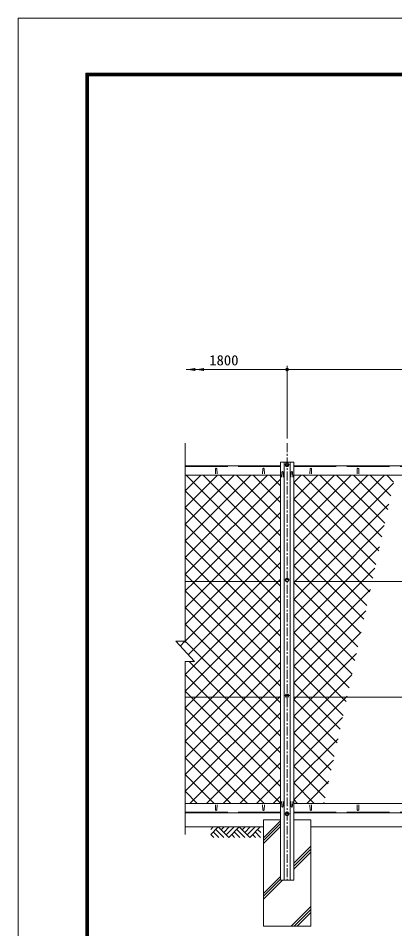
# Model space of a CAD drawing. Units: millimetres, scale not verified. Extents: x -4455 to 4455, y -3150 to 3150.
# Drawn here: x -4455 to -2861, y -707 to 3150 of the extents above; entities that cross this region are included whole.
import ezdxf
from ezdxf.enums import TextEntityAlignment as Align

# ---------------------------------------------------------------- set-up
doc = ezdxf.new("R2010")
doc.units = ezdxf.units.MM
doc.header["$LTSCALE"] = 30
doc.linetypes.add('DASHED', pattern=[7.5, 6, -1.5])
doc.linetypes.add('USER1', pattern=[2, 1.25, -0.25, 0.25, -0.25])
for name, color, linetype, lineweight in [('0-2_4基礎', 4, 'Continuous', 18), ('0-3_0', 1, 'Continuous', 18), ('0-4_1部材', 3, 'Continuous', 18), ('0-5_SUNPOU', 1, 'Continuous', 18), ('0-6_GL', 7, 'Continuous', 9), ('0-7_中心線', 1, 'USER1', 18), ('0-8_8部品', 7, 'Continuous', 18), ('0-A_2網', 4, 'Continuous', 18), ('0-E_D-TTL', 7, 'Continuous', 9)]:
    doc.layers.add(name, color=color, linetype=linetype, lineweight=lineweight)
doc.styles.add('ＭＳ ゴシック', font='')
doc.styles.get('ＭＳ ゴシック').set_extended_font_data('MS Gothic')

# ---------------------------------------------------------------- blocks, each defined once
blk = doc.blocks.new('M1')
at = {"layer": '0-5_SUNPOU'}
blk.add_line((-7.5, 0), (-57.86, 0), dxfattribs=at)
for points in [[(0, 0), (-7.5, 0), (-7.44, 0.94)], [(0, 0), (-7.44, -0.94), (-7.5, 0)], [(0, 0), (-7.44, 0.94), (-7.26, 1.87)], [(0, 0), (-7.26, -1.87), (-7.44, -0.94)], [(0, 0), (-7.26, 1.87), (-6.97, 2.76)], [(0, 0), (-6.97, -2.76), (-7.26, -1.87)], [(0, 0), (-6.97, 2.76), (-6.57, 3.61)], [(0, 0), (-6.57, -3.61), (-6.97, -2.76)], [(0, 0), (-6.57, 3.61), (-6.07, 4.41)], [(0, 0), (-6.07, -4.41), (-6.57, -3.61)], [(0, 0), (-6.07, 4.41), (-5.47, 5.13)], [(0, 0), (-5.47, -5.13), (-6.07, -4.41)], [(0, 0), (-5.47, 5.13), (-4.78, 5.78)], [(0, 0), (-4.78, -5.78), (-5.47, -5.13)], [(0, 0), (-4.78, 5.78), (-4.02, 6.33)], [(0, 0), (-4.02, -6.33), (-4.78, -5.78)], [(0, 0), (-4.02, 6.33), (-3.19, 6.79)], [(0, 0), (-3.19, -6.79), (-4.02, -6.33)], [(0, 0), (-3.19, 6.79), (-2.32, 7.13)], [(0, 0), (-2.32, -7.13), (-3.19, -6.79)], [(0, 0), (-2.32, 7.13), (-1.41, 7.37)], [(0, 0), (-1.41, -7.37), (-2.32, -7.13)], [(0, 0), (-1.41, 7.37), (-0.47, 7.49)], [(0, 0), (-0.47, -7.49), (-1.41, -7.37)], [(0, 0), (-0.47, 7.49), (0.47, 7.49)], [(0, 0), (0.47, -7.49), (-0.47, -7.49)], [(0, 0), (0.47, 7.49), (1.41, 7.37)], [(0, 0), (1.41, 7.37), (2.32, 7.13)], [(0, 0), (2.32, 7.13), (3.19, 6.79)], [(0, 0), (3.19, 6.79), (4.02, 6.33)], [(0, 0), (4.02, 6.33), (4.78, 5.78)], [(0, 0), (4.78, 5.78), (5.47, 5.13)], [(0, 0), (5.47, 5.13), (6.07, 4.41)], [(0, 0), (6.07, 4.41), (6.57, 3.61)], [(0, 0), (6.57, 3.61), (6.97, 2.76)], [(0, 0), (6.97, 2.76), (7.26, 1.87)], [(0, 0), (7.26, 1.87), (7.44, 0.94)], [(0, 0), (7.44, 0.94), (7.5, 0)], [(0, 0), (1.41, -7.37), (0.47, -7.49)], [(0, 0), (2.32, -7.13), (1.41, -7.37)], [(0, 0), (3.19, -6.79), (2.32, -7.13)], [(0, 0), (4.02, -6.33), (3.19, -6.79)], [(0, 0), (4.78, -5.78), (4.02, -6.33)], [(0, 0), (5.47, -5.13), (4.78, -5.78)], [(0, 0), (6.07, -4.41), (5.47, -5.13)], [(0, 0), (6.57, -3.61), (6.07, -4.41)], [(0, 0), (6.97, -2.76), (6.57, -3.61)], [(0, 0), (7.26, -1.87), (6.97, -2.76)], [(0, 0), (7.44, -0.94), (7.26, -1.87)], [(0, 0), (7.5, 0), (7.44, -0.94)]]:
    blk.add_solid(points, dxfattribs=at)
blk = doc.blocks.new('GL-マーク')
at = {"layer": '0-3_0'}
for p, q in [((-418.12, -21.21), (-396.91, 0)), ((-418.12, -63.64), (-354.48, 0)), ((-354.48, 0), (-265.86, -88.62)), ((-304.52, 0), (-329.5, -24.98)), ((-262.09, 0), (-308.29, -46.2)), ((-219.67, 0), (-287.08, -67.41)), ((-177.24, 0), (-265.86, -88.62)), ((-177.24, 0), (-88.62, -88.62)), ((-127.28, 0), (-152.26, -24.98)), ((-84.85, 0), (-131.05, -46.19)), ((-42.43, 0), (-109.83, -67.41)), ((0, 0), (-88.62, -88.62)), ((-418.12, -63.64), (-393.14, -88.62)), ((-396.91, -42.43), (-350.71, -88.62)), ((-375.7, -21.21), (-308.29, -88.62)), ((-240.88, -63.64), (-215.9, -88.62)), ((-219.67, -42.43), (-173.47, -88.62)), ((-198.45, -21.21), (-131.05, -88.62)), ((-38.66, -88.62), (-63.64, -63.64)), ((3.77, -88.62), (-42.43, -42.43)), ((4.99, -47.42), (-21.21, -21.21))]:
    blk.add_line(p, q, dxfattribs=at)

msp = doc.modelspace()

# ---------------------------------------------------------------- linework, layer by layer
at = {"layer": '0-2_4基礎', "color": 7, "lineweight": 9}
for p, q in [((-3416.68, -245.71), (-3416.68, -695.71)), ((-3416.68, -245.71), (-3344.68, -245.71)), ((-3288.68, -245.71), (-3216.68, -245.71)), ((-3216.68, -245.71), (-3216.68, -695.71)), ((-3416.68, -695.71), (-3216.68, -695.71))]:
    msp.add_line(p, q, dxfattribs=at)
at = {"layer": '0-2_4基礎'}
for p, q in [((-3416.68, -321.05), (-3344.68, -249.05)), ((-3416.68, -333.55), (-3344.68, -261.55)), ((-3416.68, -346.05), (-3344.68, -274.05)), ((-3288.68, -428.78), (-3216.68, -356.78)), ((-3288.68, -441.28), (-3216.68, -369.28)), ((-3288.68, -453.78), (-3216.68, -381.78)), ((-3416.68, -556.78), (-3344.68, -484.78)), ((-3416.68, -569.28), (-3344.68, -497.28)), ((-3416.68, -581.78), (-3335.61, -500.71)), ((-3299.79, -695.71), (-3216.68, -612.59)), ((-3287.29, -695.71), (-3216.68, -625.09)), ((-3274.79, -695.71), (-3216.68, -637.59))]:
    msp.add_line(p, q, dxfattribs=at)
at = {"layer": '0-4_1部材', "color": 1}
for p, q in [((-3321.1, 1662.12), (-3743.25, 1662.12)), ((-3705.75, 1662.12), (-3569.87, 1662.12)), ((-3316.68, 1369.55), (-3316.68, 1677.12)), ((-3286.68, 1662.12), (-1546.68, 1662.12))]:
    msp.add_line(p, q, dxfattribs=at)
at = {"layer": '0-4_1部材', "color": 4}
for p, q in [((-3748.18, 1349.93), (-3748.18, 505.74)), ((-3788.18, 510.74), (-3708.18, 424.58)), ((-3748.18, 510.74), (-3788.18, 510.74)), ((-3748.18, 424.58), (-3748.18, -307.64)), ((-3748.18, 424.58), (-3708.18, 424.58))]:
    msp.add_line(p, q, dxfattribs=at)
at = {"layer": '0-4_1部材', "color": 7, "lineweight": 9}
for p, q in [((-3748.18, 1254.29), (-3344.68, 1254.29)), ((-3344.68, 1269.29), (-3344.68, -500.71)), ((-3344.68, 1269.29), (-3288.68, 1269.29)), ((-3288.68, 1269.29), (-3288.68, -500.71)), ((-3288.68, 1254.29), (-1544.68, 1254.29)), ((-3748.18, 1214.29), (-3344.68, 1214.29)), ((-3288.68, 1214.29), (-1544.68, 1214.29)), ((-3748.18, 764.29), (-3344.68, 764.29)), ((-3288.68, 764.29), (-1544.68, 764.29)), ((-3748.18, 274.29), (-3344.68, 274.29)), ((-3288.68, 274.29), (-1544.68, 274.29)), ((-3748.18, -175.71), (-3344.68, -175.71)), ((-3288.68, -175.71), (-1544.68, -175.71)), ((-3748.18, -215.71), (-3344.68, -215.71)), ((-3288.68, -215.71), (-1544.68, -215.71)), ((-3344.68, -500.71), (-3288.68, -500.71))]:
    msp.add_line(p, q, dxfattribs=at)
at = {"layer": '0-4_1部材', "color": 1, "linetype": 'DASHED'}
for p, q in [((-3748.18, 1251.29), (-3344.68, 1251.29)), ((-3288.68, 1251.29), (-1544.68, 1251.29)), ((-3748.18, -212.71), (-3344.68, -212.71)), ((-3288.68, -212.71), (-1544.68, -212.71))]:
    msp.add_line(p, q, dxfattribs=at)
at = {"layer": '0-4_1部材'}
for p, q in [((-3620.43, 1220.79), (-3619.68, 1241.29)), ((-3612.93, 1220.79), (-3613.68, 1241.29)), ((-3420.43, 1220.79), (-3419.68, 1241.29)), ((-3412.93, 1220.79), (-3413.68, 1241.29)), ((-3329.18, 1269.29), (-3329.18, -500.71)), ((-3304.18, 1269.29), (-3304.18, -500.71)), ((-3220.43, 1220.79), (-3219.68, 1241.29)), ((-3212.93, 1220.79), (-3213.68, 1241.29)), ((-3020.43, 1220.79), (-3019.68, 1241.29)), ((-3012.93, 1220.79), (-3013.68, 1241.29)), ((-3340.43, 1206.24), (-3339.68, 1226.74)), ((-3332.93, 1206.24), (-3333.68, 1226.74)), ((-3300.43, 1206.24), (-3299.68, 1226.74)), ((-3292.93, 1206.24), (-3293.68, 1226.74)), ((-3620.43, -182.21), (-3619.68, -202.71)), ((-3612.93, -182.21), (-3613.68, -202.71)), ((-3420.43, -182.21), (-3419.68, -202.71)), ((-3412.93, -182.21), (-3413.68, -202.71)), ((-3340.43, -167.66), (-3339.68, -188.16)), ((-3332.93, -167.66), (-3333.68, -188.16)), ((-3300.43, -167.66), (-3299.68, -188.16)), ((-3292.93, -167.66), (-3293.68, -188.16)), ((-3220.43, -182.21), (-3219.68, -202.71)), ((-3212.93, -182.21), (-3213.68, -202.71)), ((-3020.43, -182.21), (-3019.68, -202.71)), ((-3012.93, -182.21), (-3013.68, -202.71))]:
    msp.add_line(p, q, dxfattribs=at)
for centre, start, end in [((-3616.68, 1241.29), 0, 180), ((-3416.68, 1241.29), 0, 180), ((-3216.68, 1241.29), 0, 180), ((-3016.68, 1241.29), 0, 180), ((-3336.68, 1226.74), 0, 180), ((-3296.68, 1226.74), 0, 180), ((-3336.68, -188.16), 180, 0), ((-3296.68, -188.16), 180, 0), ((-3616.68, -202.71), 180, 0), ((-3416.68, -202.71), 180, 0), ((-3216.68, -202.71), 180, 0), ((-3016.68, -202.71), 180, 0)]:
    msp.add_arc(centre, 3, start, end, dxfattribs=at)
at = {"layer": '0-4_1部材', "color": 1}
for points in [[(-3705.75, 1668.37), (-3743.25, 1662.12), (-3705.75, 1655.87)], [(-3668.25, 1668.37), (-3705.75, 1662.12), (-3668.25, 1655.87)]]:
    msp.add_solid(points, dxfattribs=at)
at = {"layer": '0-6_GL'}
for p, q in [((-3748.18, -275.71), (-3416.68, -275.71)), ((-3216.68, -275.71), (-1616.68, -275.71))]:
    msp.add_line(p, q, dxfattribs=at)
at = {"layer": '0-7_中心線'}
msp.add_line((-3316.68, 1349.55), (-3316.68, -506.9), dxfattribs=at)
at = {"layer": '0-8_8部品', "color": 1, "linetype": 'USER1'}
for p, q in [((-3330.11, 1258.74), (-3303.23, 1258.74)), ((-3330.11, 1258.74), (-3303.23, 1258.74)), ((-3330.12, 770.72), (-3303.23, 770.72)), ((-3330.12, 770.72), (-3303.23, 770.72)), ((-3330.12, 280.72), (-3303.23, 280.72)), ((-3330.12, 280.72), (-3303.23, 280.72)), ((-3330.11, -220.16), (-3303.23, -220.16))]:
    msp.add_line(p, q, dxfattribs=at)
at = {"layer": '0-8_8部品', "color": 3}
for points in [[(-3308.84, 1258.74), (-3312.76, 1265.53), (-3320.6, 1265.53), (-3324.52, 1258.74), (-3320.6, 1251.95), (-3312.76, 1251.95)], [(-3308.84, 1258.74), (-3312.76, 1265.53), (-3320.6, 1265.53), (-3324.52, 1258.74), (-3320.6, 1251.95), (-3312.76, 1251.95)], [(-3308.84, 770.72), (-3312.76, 777.51), (-3320.6, 777.51), (-3324.52, 770.72), (-3320.6, 763.93), (-3312.76, 763.93)], [(-3308.84, 770.72), (-3312.76, 777.51), (-3320.6, 777.51), (-3324.52, 770.72), (-3320.6, 763.93), (-3312.76, 763.93)], [(-3308.84, 280.72), (-3312.76, 287.51), (-3320.6, 287.51), (-3324.52, 280.72), (-3320.6, 273.93), (-3312.76, 273.93)], [(-3308.84, 280.72), (-3312.76, 287.51), (-3320.6, 287.51), (-3324.52, 280.72), (-3320.6, 273.93), (-3312.76, 273.93)], [(-3308.84, -220.16), (-3312.76, -226.95), (-3320.6, -226.95), (-3324.52, -220.16), (-3320.6, -213.37), (-3312.76, -213.37)]]:
    msp.add_lwpolyline(points, close=True, dxfattribs=at)
for centre in [(-3316.68, 1258.74), (-3316.68, 1258.74), (-3316.68, 770.72), (-3316.68, 770.72), (-3316.68, 280.72), (-3316.68, 280.72), (-3316.68, -220.16)]:
    msp.add_circle(centre, 6.8, dxfattribs=at)
at = {"layer": '0-A_2網'}
for p, q in [((-3748.18, 1148.2), (-3682.09, 1214.29)), ((-3748.18, 1077.49), (-3611.38, 1214.29)), ((-3748.18, 1006.78), (-3540.67, 1214.29)), ((-3748.18, 936.07), (-3469.96, 1214.29)), ((-3748.18, 865.36), (-3399.25, 1214.29)), ((-3748.18, 794.65), (-3344.68, 1198.15)), ((-3344.68, 815.68), (-3743.29, 1214.29)), ((-3344.68, 886.39), (-3672.57, 1214.29)), ((-3344.68, 957.1), (-3601.86, 1214.29)), ((-3344.68, 1027.81), (-3531.15, 1214.29)), ((-3344.68, 1098.52), (-3460.44, 1214.29)), ((-3344.68, 1169.23), (-3389.73, 1214.29)), ((-3288.68, 1183.44), (-3257.83, 1214.29)), ((-3288.68, 1112.73), (-3187.12, 1214.29)), ((-3288.68, 1042.02), (-3116.41, 1214.29)), ((-3288.68, 971.31), (-3045.7, 1214.29)), ((-3288.68, 900.6), (-2974.99, 1214.29)), ((-3288.68, 829.89), (-2904.28, 1214.29)), ((-2928.61, 894.59), (-3248.31, 1214.29)), ((-2916.02, 952.71), (-3177.6, 1214.29)), ((-2903.43, 1010.83), (-3106.89, 1214.29)), ((-2890.84, 1068.96), (-3036.18, 1214.29)), ((-2878.26, 1127.08), (-2965.47, 1214.29)), ((-2865.67, 1185.2), (-2894.76, 1214.29)), ((-2941.2, 836.46), (-3288.68, 1183.94)), ((-3364, 764.29), (-3748.18, 1148.47)), ((-3707.83, 764.29), (-3344.68, 1127.44)), ((-2953.78, 778.34), (-3288.68, 1113.23)), ((-3212.85, 764.29), (-2886.05, 1091.09)), ((-3434.71, 764.29), (-3748.18, 1077.76)), ((-3637.12, 764.29), (-3344.68, 1056.73)), ((-3010.44, 764.29), (-3288.68, 1042.52)), ((-3505.42, 764.29), (-3748.18, 1007.05)), ((-3566.41, 764.29), (-3344.68, 986.02)), ((-3081.15, 764.29), (-3288.68, 971.81)), ((-3142.14, 764.29), (-2905.6, 1000.84)), ((-3576.13, 764.29), (-3748.18, 936.34)), ((-3151.86, 764.29), (-3288.68, 901.1)), ((-3071.43, 764.29), (-2925.15, 910.58)), ((-3646.84, 764.29), (-3748.18, 865.63)), ((-3222.57, 764.29), (-3288.68, 830.39)), ((-3000.72, 764.29), (-2944.69, 820.32)), ((-3717.55, 764.29), (-3748.18, 794.92)), ((-3748.18, 723.94), (-3707.83, 764.29)), ((-3748.18, 653.23), (-3637.12, 764.29)), ((-3748.18, 582.52), (-3566.41, 764.29)), ((-3344.68, 391.42), (-3717.55, 764.29)), ((-3344.68, 462.13), (-3646.84, 764.29)), ((-3344.68, 532.84), (-3576.13, 764.29)), ((-3344.68, 603.55), (-3505.42, 764.29)), ((-3344.68, 674.26), (-3434.71, 764.29)), ((-3344.68, 744.97), (-3364, 764.29)), ((-3288.68, 688.47), (-3212.85, 764.29)), ((-3288.68, 617.76), (-3142.14, 764.29)), ((-3288.68, 547.05), (-3071.43, 764.29)), ((-3288.68, 476.34), (-3000.72, 764.29)), ((-3016.72, 487.73), (-3288.68, 759.68)), ((-3004.14, 545.85), (-3222.57, 764.29)), ((-2991.55, 603.97), (-3151.86, 764.29)), ((-2978.96, 662.1), (-3081.15, 764.29)), ((-2966.37, 720.22), (-3010.44, 764.29)), ((-3344.68, 320.7), (-3748.18, 724.21)), ((-3748.18, 299.68), (-3344.68, 703.18)), ((-3288.68, 405.63), (-2964.24, 730.06)), ((-3029.31, 429.61), (-3288.68, 688.97)), ((-3368.97, 274.29), (-3748.18, 653.5)), ((-3702.85, 274.29), (-3344.68, 632.47)), ((-3288.68, 334.92), (-2983.79, 639.8)), ((-3041.9, 371.48), (-3288.68, 618.26)), ((-3439.68, 274.29), (-3748.18, 582.79)), ((-3632.14, 274.29), (-3344.68, 561.76)), ((-3054.49, 313.36), (-3288.68, 547.55)), ((-3278.59, 274.29), (-3003.34, 549.54)), ((-3769.43, 490.55), (-3749.25, 510.74)), ((-3510.39, 274.29), (-3748.18, 512.08)), ((-3561.43, 274.29), (-3344.68, 491.05)), ((-3086.13, 274.29), (-3288.68, 476.84)), ((-3207.88, 274.29), (-3022.88, 459.29)), ((-3490.72, 274.29), (-3344.68, 420.34)), ((-3156.84, 274.29), (-3288.68, 406.13)), ((-3651.81, 274.29), (-3748.18, 370.66)), ((-3420.01, 274.29), (-3344.68, 349.63)), ((-3137.17, 274.29), (-3042.43, 369.03)), ((-3227.55, 274.29), (-3288.68, 335.42)), ((-3722.52, 274.29), (-3748.18, 299.94)), ((-3748.18, 228.96), (-3702.85, 274.29)), ((-3748.18, 158.25), (-3632.14, 274.29)), ((-3748.18, 87.54), (-3561.43, 274.29)), ((-3748.18, 16.83), (-3490.72, 274.29)), ((-3748.18, -53.88), (-3420.01, 274.29)), ((-3748.18, -124.59), (-3349.3, 274.29)), ((-3344.68, -103.56), (-3722.52, 274.29)), ((-3344.68, -32.85), (-3651.81, 274.29)), ((-3344.68, 108.57), (-3510.39, 274.29)), ((-3344.68, 179.28), (-3439.68, 274.29)), ((-3344.68, 249.99), (-3368.97, 274.29)), ((-3349.3, 274.29), (-3344.68, 278.92)), ((-3288.68, 264.2), (-3278.59, 274.29)), ((-3288.68, 193.49), (-3207.88, 274.29)), ((-3288.68, 122.78), (-3137.17, 274.29)), ((-3288.68, 52.07), (-3066.46, 274.29)), ((-3092.25, 138.99), (-3227.55, 274.29)), ((-3079.66, 197.11), (-3156.84, 274.29)), ((-3067.08, 255.24), (-3086.13, 274.29)), ((-3066.46, 274.29), (-3061.98, 278.77)), ((-3104.84, 80.87), (-3288.68, 264.7)), ((-3344.68, -174.27), (-3748.18, 229.23)), ((-3728.59, -175.71), (-3344.68, 208.2)), ((-3117.43, 22.75), (-3288.68, 193.99)), ((-3413.95, -175.71), (-3748.18, 158.52)), ((-3288.68, -18.64), (-3081.53, 188.51)), ((-3657.88, -175.71), (-3344.68, 137.49)), ((-3130.02, -35.38), (-3288.68, 123.28)), ((-3484.66, -175.71), (-3748.18, 87.81)), ((-3288.68, -89.35), (-3101.07, 98.25)), ((-3587.17, -175.71), (-3344.68, 66.78)), ((-3142.6, -93.5), (-3288.68, 52.57)), ((-3555.37, -175.71), (-3748.18, 17.1)), ((-3288.68, -160.06), (-3120.62, 7.99)), ((-3516.46, -175.71), (-3344.68, -3.93)), ((-3155.19, -151.62), (-3288.68, -18.14)), ((-3626.08, -175.71), (-3748.18, -53.61)), ((-3445.75, -175.71), (-3344.68, -74.64)), ((-3201.81, -175.71), (-3288.68, -88.85)), ((-3233.62, -175.71), (-3140.17, -82.27)), ((-3696.79, -175.71), (-3748.18, -124.32)), ((-3375.04, -175.71), (-3344.68, -145.35)), ((-3272.52, -175.71), (-3288.68, -159.56)), ((-3162.91, -175.71), (-3159.72, -172.52))]:
    msp.add_line(p, q, dxfattribs=at)
for points in [[(-3288.68, 759.18), (-3283.57, 764.29), (-2866.5, 1181.35)], [(-3748.18, 511.81), (-3495.7, 764.29), (-3344.68, 915.31)], [(-3735.39, 453.89), (-3424.99, 764.29), (-3344.68, 844.6)], [(-3748.18, 370.39), (-3354.28, 764.29), (-3344.68, 773.89)], [(-3344.68, 37.86), (-3581.1, 274.29), (-3731.39, 424.58)]]:
    msp.add_lwpolyline(points, dxfattribs=at)
at = {"layer": '0-E_D-TTL', "color": 2, "lineweight": 18}
msp.add_lwpolyline([(-4454.85, 3150.21), (4454.85, 3150.21), (4454.85, -3150.21), (-4454.85, -3150.21)], close=True, dxfattribs=at)
at = {"layer": '0-E_D-TTL'}
for points in [[(-4168.47, 2916.87), (4168.47, 2916.87), (4168.47, -2916.87), (-4168.47, -2916.87)], [(-4165.81, 2914.21), (4165.81, 2914.21), (4165.81, -2914.21), (-4165.81, -2914.21)], [(-4163.16, 2911.56), (4163.16, 2911.56), (4163.16, -2911.56), (-4163.16, -2911.56)], [(-4160.51, 2908.91), (4160.51, 2908.91), (4160.51, -2908.91), (-4160.51, -2908.91)], [(-4157.86, 2906.26), (4157.86, 2906.26), (4157.86, -2906.26), (-4157.86, -2906.26)]]:
    msp.add_lwpolyline(points, close=True, dxfattribs=at)

# ---------------------------------------------------------------- block references
at = {"layer": '0-4_1部材', "rotation": 180}
msp.add_blockref('M1', (-3316.68, 1662.12), dxfattribs=at)
at = {"layer": '0-6_GL', "xscale": 0.5, "yscale": 0.5}
msp.add_blockref('GL-マーク', (-3430.71, -275.71), dxfattribs=at)

# ---------------------------------------------------------------- texts
at = {"layer": '0-4_1部材', "style": 'ＭＳ ゴシック', "width": 1.05}
msp.add_text('1800', height=43.33, dxfattribs=at).set_placement((-3646.29, 1666.66), align=Align.BOTTOM_LEFT)

doc.saveas('drawing.dxf')
